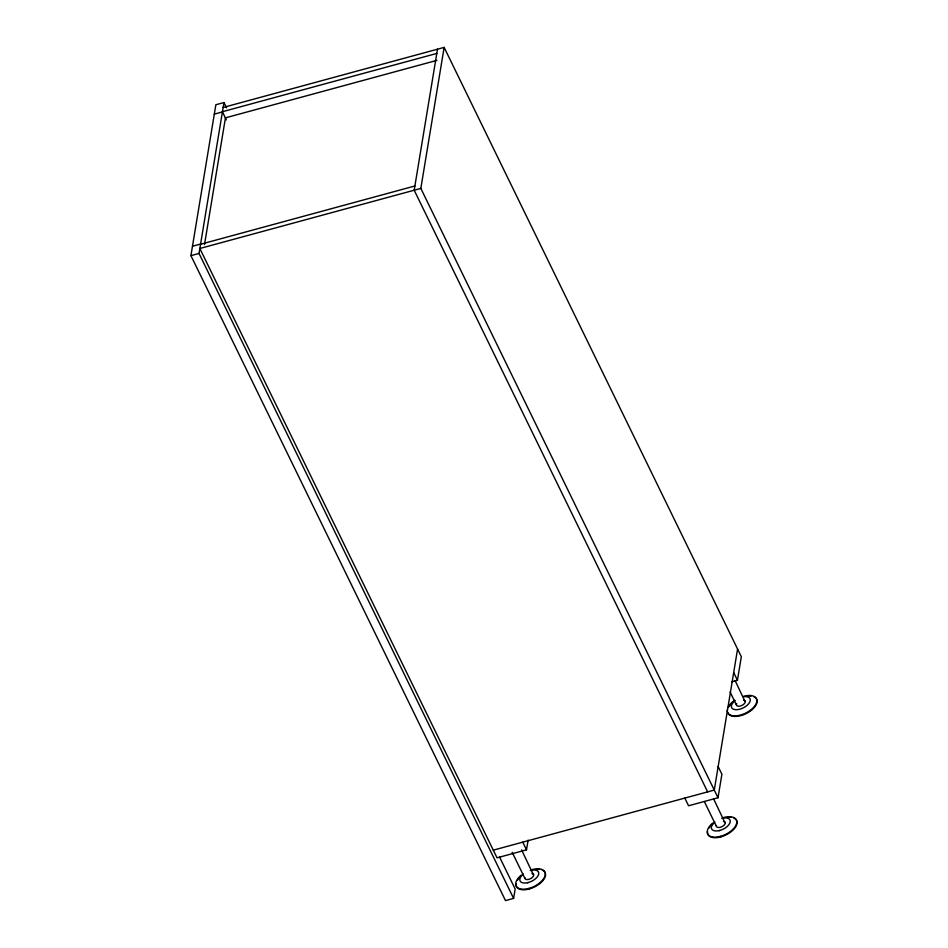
<?xml version="1.0" encoding="UTF-8"?>
<svg xmlns="http://www.w3.org/2000/svg" width="948" height="948" viewBox="0 0 948 948"><rect width="100%" height="100%" fill="white"/><g stroke="black" fill="none" stroke-linecap="round" stroke-linejoin="round"><path stroke-width="1.42" d="M499.584 857.075L515.155 888.999L513.603 898.396L505.497 900.6L190.927 255.64L215.86 104.742L223.965 102.538L226.56 107.859M513.603 898.396L199.033 253.436L223.965 102.538M204.507 244.584L225.446 117.848L436.945 60.352M437.502 49.201L414.193 190.216L707.646 791.888M684.812 798.086L688.556 805.764L718.015 797.754L420.829 188.415L444.138 47.4L223.147 107.48M420.829 188.415L199.85 248.494L497.036 857.833L526.507 849.823L528.107 840.141M737.58 649.06L714.271 790.075L493.292 850.155M718.015 797.754L721.902 774.255L718.157 766.577M731.832 681.766L737.437 680.237L741.324 656.739L444.138 47.4M527.598 882.778L528.285 882.529M719.105 830.709L719.805 830.46M436.803 53.432L222.448 111.71L226.311 119.922M214.307 114.139L222.413 111.947M192.48 246.231L200.585 244.027M200.549 244.264L414.892 185.986M190.927 255.64L199.033 253.436M733.693 672.559L737.437 680.237M735.079 680.498L745.246 702.041A4.799 2.489 -26 0 1 740.85 705.845A4.799 2.489 -26 0 1 736.442 705.004L730.09 691.981M713.773 799.176L725.208 823.314A4.799 2.489 -26 0 1 720.812 827.118A4.799 2.489 -26 0 1 716.392 826.277L704.328 801.534M720.456 836.326L720.741 836.918M522.763 842.144L526.507 849.823M521.625 849.941L533.688 875.383A4.799 2.489 -26 0 1 529.292 879.187A4.799 2.489 -26 0 1 524.872 878.346L512.181 852.299M528.937 888.395L529.233 888.987M736.442 705.004L736.43 704.305A4.799 2.489 -26 0 1 736.738 703.523M716.392 825.578L716.392 826.277M524.872 877.647L524.872 878.346M723.502 821.418A4.799 2.489 -26 0 1 725.208 822.615M723.561 817.52A15.974 8.283 -26 0 1 735.838 825.495A15.974 8.283 -26 0 1 713.299 837.072A15.974 8.283 -26 0 1 712.695 823.113M733.811 818.041A15.974 8.283 -26 0 1 726.5 834.667A15.974 8.283 -26 0 1 707.564 831.526M708.986 828.066A15.974 8.283 -26 0 1 710.313 826.289M711.119 825.412A15.974 8.283 -26 0 1 712.979 823.705M727.614 817.401A15.974 8.283 -26 0 1 731.003 817.377M721.795 818.432A10.227 5.297 -26 0 1 729.652 823.528A10.227 5.297 -26 0 1 715.23 830.934A10.227 5.297 -26 0 1 714.839 822.011M743.54 700.134A4.799 2.489 -26 0 1 745.246 701.342M743.599 696.247A15.974 8.283 -26 0 1 756.788 701.639A15.974 8.283 -26 0 1 740.495 715.053A15.974 8.283 -26 0 1 727.317 709.649M728.218 707.09A15.974 8.283 -26 0 1 734.878 700.24M753.85 696.768A15.974 8.283 -26 0 1 748.363 712.386A15.974 8.283 -26 0 1 727.709 712.54M729.024 706.793A15.974 8.283 -26 0 1 733.017 702.432M747.652 696.128A15.974 8.283 -26 0 1 751.053 696.093M744.239 696.697A10.227 5.297 -26 0 1 748.967 703.392A10.227 5.297 -26 0 1 734.617 709.566A10.227 5.297 -26 0 1 734.878 700.726M531.982 873.475A4.799 2.489 -26 0 1 533.688 874.684M532.041 869.589A15.974 8.283 -26 0 1 544.318 877.552A15.974 8.283 -26 0 1 521.779 889.141A15.974 8.283 -26 0 1 521.175 875.182M542.292 870.11A15.974 8.283 -26 0 1 534.98 886.736A15.974 8.283 -26 0 1 516.044 883.595M517.466 880.135A15.974 8.283 -26 0 1 518.805 878.358M536.094 869.47A15.974 8.283 -26 0 1 539.495 869.446M530.276 870.501A10.227 5.297 -26 0 1 538.132 875.596A10.227 5.297 -26 0 1 523.711 883.003A10.227 5.297 -26 0 1 523.32 874.068"/></g></svg>
